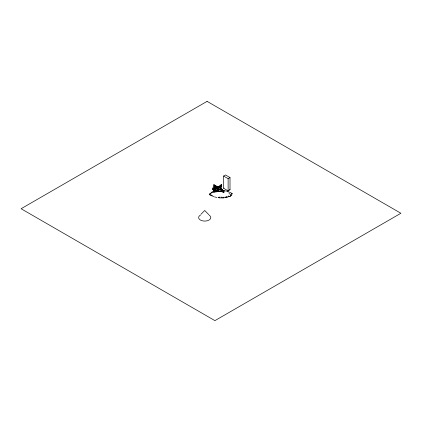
<?xml version="1.0" encoding="UTF-8"?>
<svg xmlns="http://www.w3.org/2000/svg" width="422" height="422" viewBox="0 0 422 422"><rect width="100%" height="100%" fill="white"/><g stroke="black" fill="none" stroke-linecap="round" stroke-linejoin="round"><path stroke-width="0.63" d="M213.975 192.205L213.975 191.551L218.19 191.577L213.975 192.205L213.996 190.422L215.958 191.335L218.844 190.823M213.975 191.551L213.996 190.422M214.038 188.386L214.081 186.276L216.597 187.727M220.954 189.489L221.017 186.324L220.321 186.318M226.646 196.341L226.63 197.359L223.444 197.881L219.414 197.913L218.728 197.512M225.206 197.543L225.184 196.784M223.143 197.137L223.069 197.791M219.878 196.837L219.841 197.754M226.63 197.359L226.994 197.248L227.047 196.568M226.994 197.248L230.644 196.072L232.237 193.745L230.349 192.416L227.685 191.72M218.86 197.718L218.665 197.158M214.882 187.141L214.756 186.55L214.276 187.289M217.077 186.719L217.995 186.809M211.206 193.054L211.644 192.21L213.036 191.498M231.451 194.953L229.753 196.583M216.175 190.412L215.289 190.923M213.485 191.657L213.996 191.393M222.948 197.886L222.969 197.849A2.759 1.63 58.9 0 0 223.059 197.238M215.067 190.264L212.878 189.736L213.01 187.964L223.94 190.602L223.94 192.189L216.159 190.528M212.878 189.736L213.01 187.964M223.808 192.374L223.94 190.602M216.37 191.461L217.335 191.366M200.999 214.255L204.717 210.499L208.864 214.698M216.296 190.517L214.687 191.541L214.687 189.953L221.608 184.398L221.608 185.986L219.619 187.684M214.967 191.651L214.967 190.058L221.608 184.398M214.687 191.541L216.017 190.406M217.346 189.272L218.01 188.708M218.675 188.143L221.328 185.875L221.328 184.287M217.625 189.383L218.29 188.819M210.388 193.661L209.57 194.273L210.077 195.164L213.928 196.615M214.582 188.391L217.377 187.938M223.613 176.043L225.496 174.956L230.011 177.567L230.011 189.81L228.128 190.897L223.613 188.291L223.613 176.043L228.128 178.654L230.011 177.567M217.193 188.349L213.843 186.413L213.843 184.825L222.457 189.525L222.457 190.475M223.613 188.291L223.987 188.075M213.843 184.825L222.457 189.525M213.98 191.878L210.077 193.371L209.57 194.273L212.292 195.571M214.381 186.661L214.756 186.561M218.876 197.507L218.258 197.575M216.164 186.292L219.63 186.313M216.992 197.538L214.54 196.916M223.222 190.612L228.138 191.361M212.878 188.149L223.808 190.781M213.01 189.557L215.194 190.085M216.291 190.348L223.94 192.189M231.488 193.44L232.237 193.745M221.328 185.875L221.608 185.986M214.687 189.953L214.967 190.058M229.557 189.552L230.011 189.81M218.269 188.692L220.78 190.143M218.032 188.834L219.704 189.8M229.019 193.413L230.412 194.452L230.845 195.402M217.694 190.522L218.005 190.929L217.9 190.454M219.677 189.478L219.572 189.225M217.868 186.656L217.974 187.136M217.467 186.519L217.61 187.183M217.399 190.797L217.53 191.472M217.177 190.776L217.298 191.324M217.182 190.997L217.309 191.588M216.813 190.823L216.892 191.187M216.328 190.333L216.528 191.256M216.233 191.039L216.338 191.519M215.151 186.645L215.246 187.088M215.536 190.364L215.658 190.923M214.397 186.651L214.524 187.241M214.946 190.306L215.046 190.828M223.539 197.364L223.581 197.828M228.576 195.84L228.629 196.599M221.471 196.979L221.487 197.638M214.033 189.594L214.044 191.256M228.128 178.654L228.128 190.897M222.22 189.663L222.22 190.454M221.017 186.324L221.017 189.351M214.081 184.688L214.081 188.296M214.081 189.81L214.081 191.324M209.185 215.188A6.087 3.513 0 0 1 208.858 220.152A6.087 3.513 0 0 1 200.255 219.962A6.087 3.513 0 0 1 200.582 214.998M207.081 101.364L21.1 208.737L214.919 320.636L400.9 213.263L207.081 101.364"/></g></svg>
